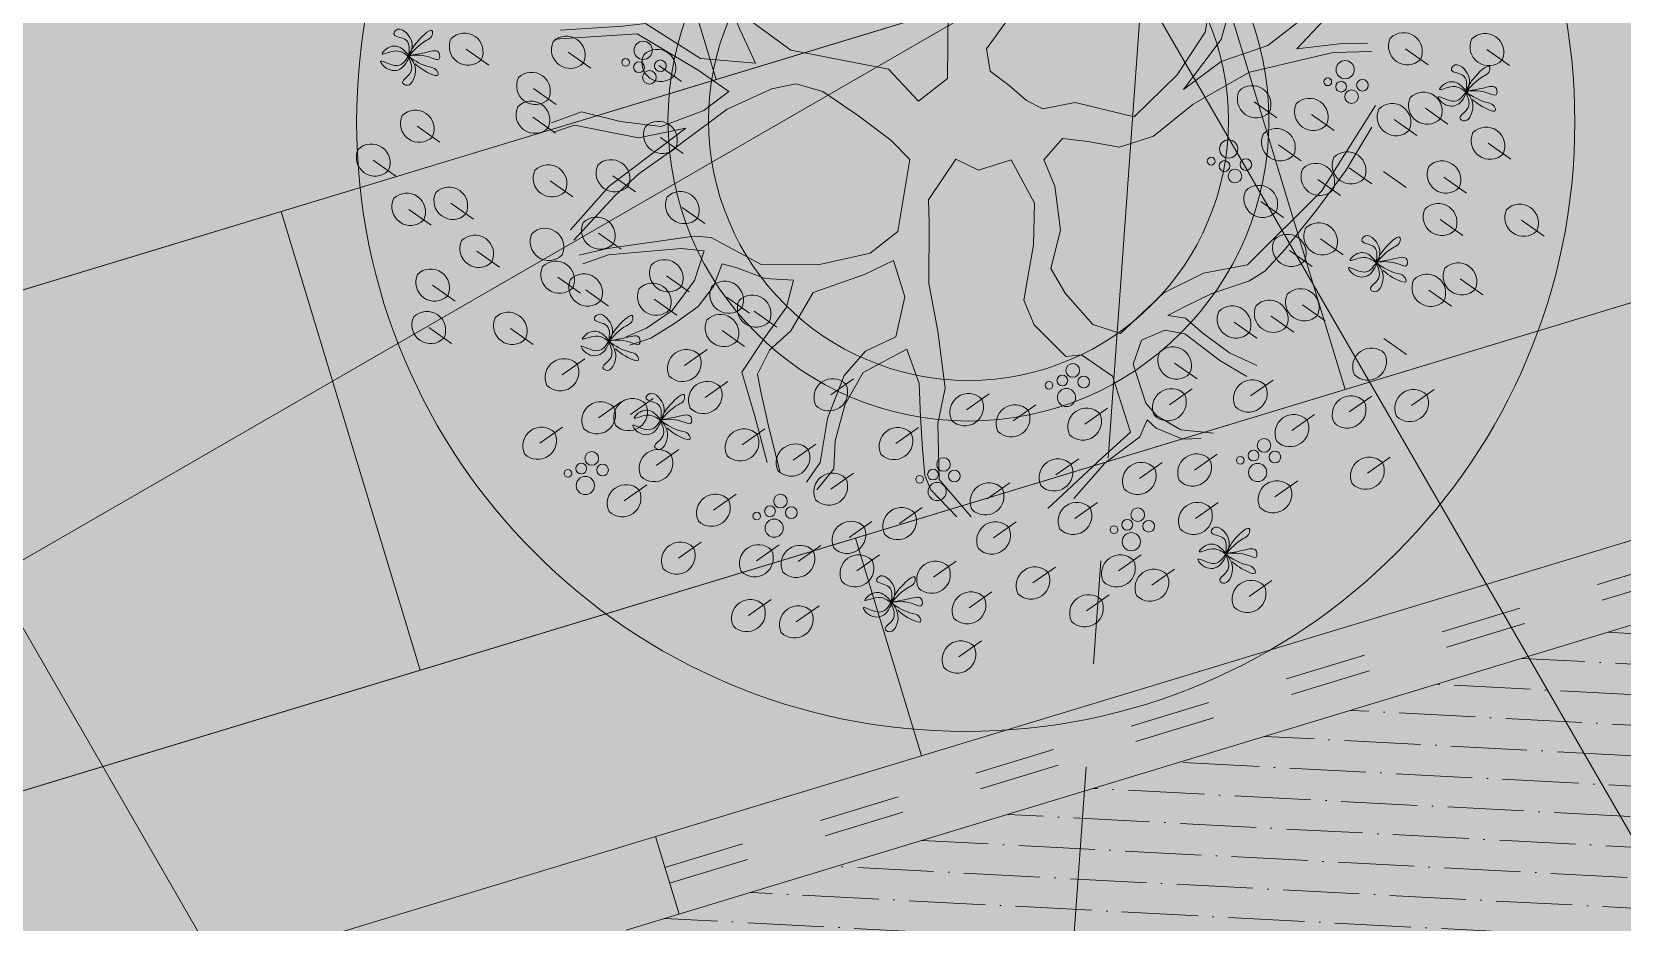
# Model space of a CAD drawing. Header units: inches. Extents: x 0 to 766, y -245 to 236.
# Drawn here: x 207.758 to 209.716, y 49.337 to 50.433 of the extents above; entities that cross this region are included whole.
import ezdxf

# ---------------------------------------------------------------- set-up
doc = ezdxf.new("R2010")
doc.units = ezdxf.units.IN
doc.header["$MEASUREMENT"] = 0
doc.linetypes.add('XREF_PAISAJISMO_200612$0$CENTERX2', pattern=[101.6, 63.5, -12.7, 12.7, -12.7])
doc.linetypes.add('XREF_PAISAJISMO_200612$0$HIDDEN2', pattern=[0.1875, 0.125, -0.0625])
for name, color, linetype, lineweight in [('DLP_ETAPAS', 251, 'Continuous', 9), ('DLP_HATCH', 251, 'Continuous', 9), ('XREF_MOBILIARIO_200612$0$A-AN-SYMB', 251, 'Continuous', 9), ('XREF_PAISAJISMO_200612$0$A-AN-CORTE', 251, 'Continuous', 9), ('XREF_PAISAJISMO_200612$0$A-MURO BAJO', 251, 'Continuous', 9), ('XREF_PAISAJISMO_200612$0$A-PROYECCIONES', 251, 'XREF_PAISAJISMO_200612$0$HIDDEN2', 9), ('XREF_PAISAJISMO_200612$0$HATCH MUROS', 251, 'Continuous', 9), ('XREF_PISOS_200612$0$A-HATCH-PISOS', 251, 'Continuous', 9), ('XREF_PISOS_200612$0$A-PISO', 251, 'Continuous', 9), ('XREF_VEGETACION_200612$0$0_PA_alternathera verde', 251, 'Continuous', 9), ('XREF_VEGETACION_200612$0$0_PA_mora', 251, 'Continuous', 9), ('XREF_VEGETACION_200612$0$A-PISO', 251, 'Continuous', 9)]:
    doc.layers.add(name, color=color, linetype=linetype, lineweight=lineweight)

# ---------------------------------------------------------------- blocks, each defined once
blk = doc.blocks.new('XREF_VEGETACION_200612$0$R3')
at = {"color": 97, "lineweight": 9, "true_color": 0x25742c}
for p, q in [((-0.0684, 0.3224), (-0.045, 0.3745)), ((-0.0398, 0.3736), (-0.051, 0.3463)), ((0.0047, 0.3756), (-0.0054, 0.3457)), ((0.0589, 0.3349), (0.0617, 0.3708)), ((0.0674, 0.3687), (0.0688, 0.327)), ((-0.051, 0.3463), (-0.0669, 0.3109)), ((-0.0054, 0.3457), (-0.0191, 0.3204)), ((0.0744, 0.2825), (0.0589, 0.3349)), ((0.0688, 0.327), (0.0808, 0.2867)), ((0.1681, 0.3021), (0.1744, 0.3259)), ((-0.0903, 0.2935), (-0.0684, 0.3224)), ((-0.0669, 0.3109), (-0.0808, 0.29)), ((-0.0191, 0.3204), (-0.015, 0.2798)), ((0.1762, 0.2904), (0.1932, 0.3156)), ((0.1998, 0.314), (0.1891, 0.2867)), ((0.2022, 0.2711), (0.2072, 0.3088)), ((-0.193, 0.2838), (-0.225, 0.3021)), ((-0.2159, 0.3074), (-0.1951, 0.2965)), ((-0.1951, 0.2965), (-0.1778, 0.2705)), ((0.1699, 0.2863), (0.1681, 0.3021)), ((0.2088, 0.2512), (0.2169, 0.3014)), ((-0.1806, 0.2618), (-0.193, 0.2838)), ((-0.0978, 0.2572), (-0.0903, 0.2935)), ((-0.0808, 0.29), (-0.0851, 0.2655)), ((0.0729, 0.2396), (0.0744, 0.2825)), ((0.0808, 0.2867), (0.087, 0.2485)), ((0.1891, 0.2867), (0.1466, 0.2569)), ((0.1627, 0.2802), (0.1762, 0.2904)), ((-0.1778, 0.2705), (-0.1718, 0.264)), ((-0.015, 0.2798), (-0.0007, 0.2495)), ((0.1046, 0.2529), (0.1278, 0.2671)), ((0.1278, 0.2671), (0.1627, 0.2802)), ((0.195, 0.2379), (0.2022, 0.2711)), ((-0.2708, 0.2572), (-0.2426, 0.2554)), ((-0.2426, 0.2554), (-0.1806, 0.2618)), ((-0.1718, 0.264), (-0.1504, 0.2593)), ((-0.1504, 0.2593), (-0.1227, 0.2588)), ((-0.1227, 0.2588), (-0.0941, 0.2406)), ((-0.0941, 0.2406), (-0.0978, 0.2572)), ((-0.0851, 0.2655), (-0.0798, 0.2375)), ((0.0833, 0.2304), (0.1046, 0.2529)), ((0.1466, 0.2569), (0.1006, 0.2316)), ((-0.2895, 0.2393), (-0.2542, 0.2174)), ((-0.2337, 0.2456), (-0.2824, 0.248)), ((-0.1749, 0.2521), (-0.2337, 0.2456)), ((-0.1086, 0.2406), (-0.1749, 0.2521)), ((-0.059, 0.1995), (-0.1086, 0.2406)), ((-0.0007, 0.2495), (0.0148, 0.2047)), ((0.0639, 0.2072), (0.0729, 0.2396)), ((0.087, 0.2485), (0.0833, 0.2304)), ((0.209, 0.2121), (0.2088, 0.2512)), ((-0.2644, 0.2071), (-0.2916, 0.2334)), ((-0.0798, 0.2375), (-0.0554, 0.21)), ((-0.0019, 0.1826), (-0.0018, 0.2249)), ((0.1006, 0.2316), (0.0711, 0.1785)), ((0.2082, 0.1755), (0.195, 0.2379)), ((-0.2542, 0.2174), (-0.2328, 0.1856)), ((0.2203, 0.1428), (0.209, 0.2121)), ((0.2941, 0.2175), (0.2632, 0.1909)), ((0.2661, 0.1801), (0.3001, 0.2109)), ((-0.2546, 0.1991), (-0.2644, 0.2071)), ((-0.2506, 0.1857), (-0.2546, 0.1991)), ((-0.0279, 0.1445), (-0.059, 0.1995)), ((-0.0554, 0.21), (-0.031, 0.175)), ((0.0148, 0.2047), (0.0128, 0.1631)), ((0.0457, 0.1618), (0.0639, 0.2072)), ((-0.3015, 0.1719), (-0.3241, 0.1836)), ((-0.3216, 0.1891), (-0.2995, 0.1788)), ((-0.2995, 0.1788), (-0.2704, 0.1864)), ((-0.2704, 0.1864), (-0.2506, 0.1857)), ((-0.2328, 0.1856), (-0.2146, 0.1343)), ((-0.0173, 0.1384), (-0.0019, 0.1826)), ((0.2546, 0.1843), (0.2484, 0.1606)), ((0.2632, 0.1909), (0.2546, 0.1843)), ((-0.2787, 0.1754), (-0.3015, 0.1719)), ((-0.2414, 0.179), (-0.2787, 0.1754)), ((-0.2246, 0.1467), (-0.2414, 0.179)), ((-0.031, 0.175), (-0.0173, 0.1384)), ((0.0711, 0.1785), (0.0569, 0.1197)), ((0.2162, 0.1215), (0.2082, 0.1755)), ((0.2493, 0.1353), (0.2661, 0.1801)), ((0.0128, 0.1631), (0.0046, 0.1325)), ((0.0355, 0.1243), (0.0457, 0.1618)), ((0.2484, 0.1606), (0.2363, 0.1238)), ((0.3293, 0.1567), (0.3168, 0.144)), ((-0.2104, 0.1013), (-0.2246, 0.1467)), ((-0.0179, 0.0974), (-0.0279, 0.1445)), ((0.2272, 0.1185), (0.2203, 0.1428)), ((0.3168, 0.144), (0.3065, 0.1185)), ((0.3128, 0.1151), (0.3262, 0.1449)), ((0.3262, 0.1449), (0.3317, 0.1472)), ((-0.2146, 0.1343), (-0.2012, 0.0946)), ((0.0046, 0.1325), (0.0102, 0.1152)), ((0.2317, 0.1038), (0.2493, 0.1353)), ((0.0102, 0.1152), (0.0128, 0.1012)), ((0.0128, 0.1012), (0.0355, 0.1243)), ((0.0569, 0.1197), (0.0158, 0.0632)), ((0.2087, 0.0776), (0.2162, 0.1215)), ((0.2363, 0.1238), (0.2272, 0.1185)), ((0.3065, 0.1185), (0.3016, 0.0953)), ((0.3128, 0.0879), (0.3128, 0.1151)), ((-0.2013, 0.0795), (-0.2104, 0.1013)), ((0.2227, 0.0713), (0.2317, 0.1038)), ((-0.3047, 0.083), (-0.2846, 0.0854)), ((-0.2846, 0.0854), (-0.2361, 0.0544)), ((-0.2012, 0.0946), (-0.1567, 0.0619)), ((-0.0184, 0.0368), (-0.0179, 0.0974)), ((0.3016, 0.0953), (0.2638, 0.0659)), ((0.2893, 0.063), (0.3128, 0.0879)), ((-0.2921, 0.0762), (-0.3646, 0.0715)), ((-0.3598, 0.0795), (-0.3047, 0.083)), ((-0.2383, 0.0444), (-0.2921, 0.0762)), ((-0.1876, 0.0505), (-0.2013, 0.0795)), ((0.184, 0.0401), (0.2087, 0.0776)), ((0.1894, 0.0272), (0.2227, 0.0713)), ((-0.1567, 0.0619), (-0.0705, 0.0452)), ((0.0158, 0.0632), (0.0192, 0.0435)), ((0.2638, 0.0659), (0.2228, 0.0518)), ((0.3213, 0.0598), (0.2477, 0.0426)), ((0.3293, 0.0677), (0.2893, 0.063)), ((0.3555, 0.0608), (0.3213, 0.0598)), ((0.3518, 0.0681), (0.3293, 0.0677)), ((-0.2111, 0.0256), (-0.2383, 0.0444)), ((-0.2361, 0.0544), (-0.1876, 0.0505)), ((-0.0705, 0.0452), (-0.0441, 0.017)), ((0.0192, 0.0435), (0.0358, 0.0308)), ((0.2228, 0.0518), (0.1894, 0.0272)), ((0.2477, 0.0426), (0.1981, 0.0142)), ((-0.1732, 0.0279), (-0.1523, 0.0321)), ((-0.1523, 0.0321), (-0.1285, 0.0254)), ((-0.0441, 0.017), (-0.0184, 0.0368)), ((0.0358, 0.0308), (0.0511, 0.0176)), ((0.1461, 0.0031), (0.184, 0.0401)), ((-0.2332, 0.0088), (-0.2111, 0.0256)), ((-0.2126, 0.0099), (-0.1732, 0.0279)), ((-0.1285, 0.0254), (-0.0969, 0.004)), ((0.0511, 0.0176), (0.0656, 0.0101)), ((0.0656, 0.0101), (0.0939, 0.0159)), ((0.0939, 0.0159), (0.1461, 0.0031)), ((0.1981, 0.0142), (0.163, -0.014)), ((-0.3676, -0.0022), (-0.341, 0.0074)), ((-0.341, 0.0074), (-0.3067, -0.0009)), ((-0.2708, -0.0055), (-0.2332, 0.0088)), ((-0.2644, -0.0285), (-0.2126, 0.0099)), ((-0.0969, 0.004), (-0.0685, -0.0174)), ((0.311, -0.0623), (0.3586, 0.013)), ((-0.3474, -0.0043), (-0.3658, -0.0105)), ((-0.291, -0.0154), (-0.3474, -0.0043)), ((-0.3168, -0.0579), (-0.2492, -0.007)), ((-0.3067, -0.0009), (-0.2708, -0.0055)), ((-0.2492, -0.007), (-0.291, -0.0154)), ((0.3325, -0.0442), (0.3554, -0.006)), ((-0.0685, -0.0174), (-0.0517, -0.0345)), ((0.0829, -0.0159), (0.0665, -0.0348)), ((0.1051, -0.0187), (0.0829, -0.0159)), ((0.133, -0.0236), (0.1051, -0.0187)), ((0.163, -0.014), (0.133, -0.0236)), ((-0.2907, -0.047), (-0.2644, -0.0285)), ((-0.0517, -0.0345), (-0.0623, -0.0978)), ((-0.0352, -0.0699), (-0.0113, -0.0342)), ((-0.0113, -0.0342), (0.0089, -0.0438)), ((0.0089, -0.0438), (0.0375, -0.0349)), ((0.0375, -0.0349), (0.0375, -0.0349)), ((0.0375, -0.0349), (0.0583, -0.073)), ((0.0665, -0.0348), (0.0762, -0.0579)), ((-0.3117, -0.0664), (-0.2907, -0.047)), ((0.3068, -0.0792), (0.3325, -0.0442)), ((-0.3509, -0.0964), (-0.3168, -0.0579)), ((-0.3479, -0.1055), (-0.3117, -0.0664)), ((-0.0346, -0.0907), (-0.0352, -0.0699)), ((0.0762, -0.0579), (0.0811, -0.0967)), ((0.246, -0.1272), (0.311, -0.0623)), ((0.0583, -0.073), (0.0574, -0.1096)), ((0.279, -0.1134), (0.3068, -0.0792)), ((-0.0623, -0.0978), (-0.0866, -0.1171)), ((-0.035, -0.1438), (-0.0346, -0.0907)), ((0.0811, -0.0967), (0.0726, -0.1304)), ((-0.2417, -0.102), (-0.3181, -0.1129)), ((-0.2267, -0.1032), (-0.2417, -0.102)), ((-0.1827, -0.1271), (-0.2267, -0.1032)), ((0.0574, -0.1096), (0.0488, -0.1585)), ((-0.3181, -0.1129), (-0.3431, -0.1187)), ((-0.3399, -0.1265), (-0.3173, -0.1186)), ((-0.3173, -0.1186), (-0.294, -0.1163)), ((-0.294, -0.1163), (-0.2534, -0.1129)), ((-0.2534, -0.1129), (-0.2331, -0.115)), ((-0.2331, -0.115), (-0.2415, -0.1412)), ((-0.0866, -0.1171), (-0.1325, -0.1272)), ((-0.0917, -0.1358), (-0.0661, -0.1236)), ((-0.0661, -0.1236), (-0.056, -0.1556)), ((0.2613, -0.1329), (0.279, -0.1134)), ((-0.2249, -0.1463), (-0.217, -0.1264)), ((-0.217, -0.1264), (-0.2041, -0.13)), ((-0.2041, -0.13), (-0.1793, -0.1393)), ((-0.1325, -0.1272), (-0.1827, -0.1271)), ((-0.1793, -0.1393), (-0.1543, -0.1409)), ((-0.1369, -0.1517), (-0.0917, -0.1358)), ((0.0726, -0.1304), (0.0851, -0.1524)), ((0.1723, -0.1521), (0.207, -0.1345)), ((0.207, -0.1345), (0.246, -0.1272)), ((0.2472, -0.1418), (0.2613, -0.1329)), ((-0.2415, -0.1412), (-0.2612, -0.1675)), ((-0.2384, -0.164), (-0.2249, -0.1463)), ((-0.1543, -0.1409), (-0.1605, -0.1646)), ((-0.1566, -0.1856), (-0.1369, -0.1517)), ((-0.0271, -0.1858), (-0.035, -0.1438)), ((0.0851, -0.1524), (0.1095, -0.1799)), ((0.1339, -0.1878), (0.1723, -0.1521)), ((0.1917, -0.1636), (0.2145, -0.1525)), ((0.2145, -0.1525), (0.2472, -0.1418)), ((-0.2612, -0.1675), (-0.2838, -0.1831)), ((-0.2583, -0.1784), (-0.2384, -0.164)), ((-0.1605, -0.1646), (-0.1789, -0.1904)), ((-0.056, -0.1556), (-0.064, -0.1906)), ((0.0488, -0.1585), (0.0579, -0.1803)), ((0.1757, -0.1718), (0.1917, -0.1636)), ((-0.2801, -0.192), (-0.2583, -0.1784)), ((0.0579, -0.1803), (0.0857, -0.208)), ((0.1095, -0.1799), (0.1339, -0.1878)), ((0.1913, -0.1743), (0.1757, -0.1718)), ((0.2065, -0.1876), (0.1913, -0.1743)), ((-0.2838, -0.1831), (-0.3018, -0.1906)), ((-0.2985, -0.1982), (-0.2801, -0.192)), ((-0.1789, -0.1904), (-0.1997, -0.2218)), ((-0.1754, -0.2025), (-0.1566, -0.1856)), ((-0.064, -0.1906), (-0.0909, -0.2034)), ((-0.0207, -0.2359), (-0.0271, -0.1858)), ((0.1452, -0.2148), (0.1524, -0.1936)), ((0.1524, -0.1936), (0.1731, -0.185)), ((0.1731, -0.185), (0.1906, -0.1882)), ((0.1906, -0.1882), (0.2214, -0.2115)), ((0.23, -0.2049), (0.2065, -0.1876)), ((-0.186, -0.2236), (-0.1754, -0.2025)), ((-0.0909, -0.2034), (-0.1095, -0.2248)), ((-0.0927, -0.2223), (-0.0544, -0.2017)), ((-0.0544, -0.2017), (-0.0434, -0.2318)), ((0.0857, -0.208), (0.0997, -0.2066)), ((0.0997, -0.2066), (0.127, -0.2254)), ((0.254, -0.216), (0.23, -0.2049)), ((-0.1997, -0.2218), (-0.1882, -0.2608)), ((-0.1834, -0.2376), (-0.186, -0.2236)), ((-0.1086, -0.2501), (-0.0927, -0.2223)), ((0.1564, -0.2493), (0.1452, -0.2148)), ((0.2214, -0.2115), (0.2452, -0.2257)), ((-0.176, -0.2707), (-0.1834, -0.2376)), ((-0.1095, -0.2248), (-0.1243, -0.2627)), ((-0.0434, -0.2318), (-0.0423, -0.2616)), ((-0.027, -0.2672), (-0.0207, -0.2359)), ((0.127, -0.2254), (0.1427, -0.2747)), ((-0.1176, -0.2825), (-0.1086, -0.2501)), ((0.1659, -0.2604), (0.1564, -0.2493)), ((-0.1882, -0.2608), (-0.1776, -0.3016)), ((-0.1243, -0.2627), (-0.1307, -0.3016)), ((-0.0423, -0.2616), (-0.0404, -0.2894)), ((0.1509, -0.2788), (0.1576, -0.2639)), ((0.1576, -0.2639), (0.1655, -0.2712)), ((0.1872, -0.2726), (0.1659, -0.2604)), ((-0.1664, -0.309), (-0.176, -0.2707)), ((-0.0258, -0.3165), (-0.027, -0.2672)), ((0.1427, -0.2747), (0.1181, -0.297)), ((0.1203, -0.3022), (0.1509, -0.2788)), ((0.1655, -0.2712), (0.189, -0.281)), ((0.216, -0.2757), (0.1872, -0.2726)), ((0.189, -0.281), (0.2049, -0.2803)), ((-0.1187, -0.3071), (-0.1176, -0.2825)), ((-0.0404, -0.2894), (-0.0386, -0.3129)), ((-0.1307, -0.3016), (-0.1429, -0.3188)), ((-0.1336, -0.3255), (-0.1187, -0.3071)), ((0.1181, -0.297), (0.0699, -0.3419)), ((0.0929, -0.3333), (0.1203, -0.3022)), ((-0.0386, -0.3129), (-0.0333, -0.3257)), ((0.0024, -0.3495), (-0.0258, -0.3165)), ((-0.0333, -0.3257), (-0.0104, -0.3494))]:
    blk.add_line(p, q, dxfattribs=at)
blk.add_lwpolyline([(-0.0018, 0.2249), (-0.0235, 0.2725), (-0.0266, 0.3201), (-0.0151, 0.35), (-0.0052, 0.3756)], dxfattribs=at)
blk = doc.blocks.new('XREF_VEGETACION_200612$0$MORA')
at = {"color": 8, "true_color": 0x7f8e71}
for p, q in [((-0.6185, 0.0877), (-0.5906, 0.068)), ((-0.4928, 0.0838), (-0.4649, 0.0641)), ((0.538, 0.0881), (0.5659, 0.0685)), ((0.6383, 0.0871), (0.6662, 0.0675)), ((-0.3812, 0.0676), (-0.3533, 0.048)), ((-0.5357, 0.0394), (-0.5077, 0.0197)), ((0.3517, 0.023), (0.3797, 0.0033)), ((-0.5363, 0.0038), (-0.5084, -0.0159)), ((0.4222, 0.0074), (0.4501, -0.0123)), ((0.524, 0.0009), (0.5519, -0.0188)), ((0.5625, 0.015), (0.5904, -0.0047)), ((-0.6788, -0.0072), (-0.6509, -0.0269)), ((-0.3793, -0.021), (-0.3514, -0.0407)), ((0.3816, -0.03), (0.4095, -0.0496)), ((0.6397, -0.0281), (0.6676, -0.0478)), ((-0.733, -0.0488), (-0.7051, -0.0685)), ((0.4686, -0.0585), (0.4965, -0.0782)), ((-0.5152, -0.0745), (-0.4873, -0.0942)), ((-0.4378, -0.0681), (-0.4099, -0.0878)), ((0.4301, -0.0726), (0.4581, -0.0923)), ((0.5108, -0.0631), (0.5387, -0.0827)), ((0.5854, -0.0697), (0.6133, -0.0894)), ((-0.6893, -0.1095), (-0.6614, -0.1291)), ((-0.6374, -0.1021), (-0.6095, -0.1217)), ((-0.3524, -0.1073), (-0.3245, -0.127)), ((-0.3524, -0.1073), (-0.3245, -0.127)), ((0.3599, -0.0997), (0.3878, -0.1194)), ((0.5807, -0.122), (0.6086, -0.1417)), ((0.681, -0.123), (0.7089, -0.1427)), ((-0.4557, -0.1388), (-0.4278, -0.1585)), ((0.4336, -0.1459), (0.4615, -0.1656)), ((-0.6055, -0.1612), (-0.5776, -0.1808)), ((0.3952, -0.16), (0.4231, -0.1797)), ((-0.5058, -0.1931), (-0.4779, -0.2128)), ((-0.372, -0.1912), (-0.3441, -0.2109)), ((0.6052, -0.1951), (0.6331, -0.2148)), ((-0.6598, -0.2027), (-0.6319, -0.2224)), ((-0.4713, -0.2088), (-0.4434, -0.2285)), ((0.5668, -0.2092), (0.5947, -0.2289)), ((-0.3869, -0.2202), (-0.359, -0.2399)), ((-0.2976, -0.2178), (-0.2697, -0.2375)), ((-0.264, -0.2348), (-0.236, -0.2545)), ((0.4111, -0.2271), (0.439, -0.2467)), ((0.327, -0.2482), (0.3549, -0.2679)), ((0.3727, -0.2412), (0.4006, -0.2609)), ((-0.6645, -0.255), (-0.6366, -0.2747)), ((-0.5641, -0.256), (-0.5362, -0.2757)), ((-0.3035, -0.2586), (-0.2756, -0.2783)), ((0.5113, -0.2686), (0.5392, -0.2883)), ((-0.5005, -0.3131), (-0.4726, -0.2935)), ((-0.3498, -0.3018), (-0.3219, -0.2821)), ((0.2537, -0.2987), (0.2817, -0.3183)), ((-0.3242, -0.3411), (-0.2963, -0.3215)), ((-0.1695, -0.3378), (-0.1416, -0.3182)), ((-0.1695, -0.3378), (-0.1416, -0.3182)), ((0.2474, -0.35), (0.2753, -0.3303)), ((0.3471, -0.3392), (0.375, -0.3196)), ((0.5456, -0.3511), (0.5735, -0.3314)), ((-0.4554, -0.3661), (-0.4275, -0.3464)), ((-0.4161, -0.3622), (-0.3882, -0.3425)), ((-0.0023, -0.3562), (0.0256, -0.3365)), ((0.0549, -0.3699), (0.0828, -0.3502)), ((0.4687, -0.3589), (0.4966, -0.3393)), ((0.1431, -0.3739), (0.171, -0.3542)), ((0.3982, -0.3819), (0.4261, -0.3622)), ((-0.528, -0.3975), (-0.5001, -0.3778)), ((-0.2787, -0.3995), (-0.2508, -0.3798)), ((-0.0893, -0.3979), (-0.0614, -0.3782)), ((-0.3847, -0.425), (-0.3568, -0.4053)), ((-0.216, -0.4181), (-0.1881, -0.3984)), ((0.2783, -0.4304), (0.3062, -0.4107)), ((0.1077, -0.4364), (0.1357, -0.4167)), ((0.2104, -0.4408), (0.2383, -0.4211)), ((0.4912, -0.4344), (0.5191, -0.4147)), ((-0.424, -0.4682), (-0.3961, -0.4485)), ((-0.1696, -0.4539), (-0.1417, -0.4342)), ((0.0229, -0.466), (0.0508, -0.4463)), ((0.3773, -0.4634), (0.4053, -0.4437)), ((-0.3141, -0.48), (-0.2861, -0.4603)), ((-0.0848, -0.4964), (-0.0569, -0.4767)), ((0.1311, -0.49), (0.159, -0.4703)), ((0.2794, -0.49), (0.3073, -0.4703)), ((-0.1471, -0.5133), (-0.1192, -0.4936)), ((0.0309, -0.514), (0.0588, -0.4944)), ((-0.3572, -0.5389), (-0.3293, -0.5192)), ((-0.2611, -0.5421), (-0.2332, -0.5224)), ((-0.2099, -0.543), (-0.182, -0.5233)), ((-0.1374, -0.5546), (-0.1095, -0.5349)), ((-0.0431, -0.5624), (-0.0152, -0.5427)), ((0.1846, -0.5546), (0.2125, -0.5349)), ((0.0794, -0.5695), (0.1073, -0.5499)), ((0.2258, -0.5722), (0.2537, -0.5525)), ((0.3455, -0.586), (0.3734, -0.5663)), ((0.0007, -0.6001), (0.0286, -0.5804)), ((0.1453, -0.6037), (0.1732, -0.584)), ((-0.2709, -0.6096), (-0.243, -0.5899)), ((-0.212, -0.6174), (-0.184, -0.5977)), ((-0.0117, -0.6606), (0.0162, -0.6409))]:
    blk.add_line(p, q, dxfattribs=at)
for centre, radius in [((-0.4006, 0.0863), 0.0112), ((-0.4221, 0.0714), 0.00474), ((-0.4057, 0.0654), 0.00664), ((-0.3928, 0.053), 0.00839), ((-0.3794, 0.0672), 0.00719), ((0.4638, 0.0624), 0.0112), ((0.4424, 0.0475), 0.00474), ((0.4588, 0.0415), 0.00664), ((0.4851, 0.0433), 0.00719), ((0.4717, 0.0292), 0.00839), ((0.3203, -0.0352), 0.0112), ((0.2988, -0.0502), 0.00474), ((0.3152, -0.0562), 0.00664), ((0.3415, -0.0544), 0.00719), ((0.3281, -0.0685), 0.00839), ((0.1284, -0.3078), 0.00839), ((0.0992, -0.3261), 0.00474), ((0.1155, -0.3202), 0.00664), ((0.1206, -0.3411), 0.0112), ((0.1418, -0.322), 0.00719), ((-0.4639, -0.4162), 0.00839), ((0.351, -0.4126), 0.00664), ((0.3639, -0.4002), 0.00839), ((0.3773, -0.4144), 0.00719), ((-0.4932, -0.4345), 0.00474), ((-0.4768, -0.4286), 0.00664), ((-0.4505, -0.4304), 0.00719), ((-0.0437, -0.436), 0.00664), ((-0.0308, -0.4236), 0.00839), ((-0.0174, -0.4378), 0.00719), ((0.3346, -0.4185), 0.00474), ((0.3561, -0.4335), 0.0112), ((-0.4718, -0.4495), 0.0112), ((-0.0601, -0.4419), 0.00474), ((-0.0386, -0.4569), 0.0112), ((-0.2315, -0.4687), 0.00839), ((-0.2607, -0.4871), 0.00474), ((-0.2444, -0.4811), 0.00664), ((-0.2181, -0.4829), 0.00719), ((0.2084, -0.4854), 0.00839), ((-0.2393, -0.502), 0.0112), ((0.1791, -0.5038), 0.00474), ((0.1955, -0.4978), 0.00664), ((0.2005, -0.5187), 0.0112), ((0.2218, -0.4996), 0.00719)]:
    blk.add_circle(centre, radius, dxfattribs=at)
for centre, start, end in [((-0.6162, 0.091), 154.8075, 314.8062), ((-0.6208, 0.0844), 334.8075, 134.8062), ((-0.4951, 0.0805), 334.8075, 134.8062), ((0.5403, 0.0914), 154.8075, 314.8062), ((0.5357, 0.0849), 334.8075, 134.8062), ((0.6406, 0.0904), 154.8075, 314.8062), ((0.636, 0.0839), 334.8075, 134.8062), ((-0.4905, 0.0871), 154.8075, 314.8062), ((-0.3789, 0.0709), 154.8075, 314.8062), ((-0.3835, 0.0644), 334.8075, 134.8062), ((-0.538, 0.0361), 334.8075, 134.8062), ((-0.5333, 0.0427), 154.8075, 314.8062), ((0.3494, 0.0197), 334.8075, 134.8062), ((-0.5386, 0.0005), 334.8075, 134.8062), ((0.3541, 0.0263), 154.8075, 314.8062), ((0.4245, 0.0107), 154.8075, 314.8062), ((0.4199, 0.0041), 334.8075, 134.8062), ((0.5217, -0.0024), 334.8075, 134.8062), ((0.5648, 0.0183), 154.8075, 314.8062), ((0.5602, 0.0117), 334.8075, 134.8062), ((-0.6764, -0.0039), 154.8075, 314.8062), ((-0.6811, -0.0105), 334.8075, 134.8062), ((-0.534, 0.0071), 154.8075, 314.8062), ((0.5263, 0.0042), 154.8075, 314.8062), ((-0.377, -0.0177), 154.8075, 314.8062), ((-0.3816, -0.0242), 334.8075, 134.8062), ((0.3839, -0.0267), 154.8075, 314.8062), ((0.3793, -0.0332), 334.8075, 134.8062), ((0.642, -0.0249), 154.8075, 314.8062), ((0.6374, -0.0314), 334.8075, 134.8062), ((-0.7307, -0.0455), 154.8075, 314.8062), ((-0.7353, -0.0521), 334.8075, 134.8062), ((0.4663, -0.0618), 334.8075, 134.8062), ((-0.5175, -0.0778), 334.8075, 134.8062), ((-0.4355, -0.0648), 154.8075, 314.8062), ((-0.4401, -0.0714), 334.8075, 134.8062), ((0.4278, -0.0759), 334.8075, 134.8062), ((0.4709, -0.0552), 154.8075, 314.8062), ((0.5877, -0.0664), 154.8075, 314.8062), ((0.5831, -0.073), 334.8075, 134.8062), ((-0.5129, -0.0712), 154.8075, 314.8062), ((0.4325, -0.0693), 154.8075, 314.8062), ((-0.687, -0.1062), 154.8075, 314.8062), ((-0.6916, -0.1127), 334.8075, 134.8062), ((-0.6351, -0.0988), 154.8075, 314.8062), ((-0.6397, -0.1053), 334.8075, 134.8062), ((-0.35, -0.1041), 154.8075, 314.8062), ((-0.35, -0.1041), 154.8075, 314.8062), ((-0.3547, -0.1106), 334.8075, 134.8062), ((-0.3547, -0.1106), 334.8075, 134.8062), ((0.3622, -0.0964), 154.8075, 314.8062), ((0.3576, -0.103), 334.8075, 134.8062), ((0.583, -0.1187), 154.8075, 314.8062), ((0.5784, -0.1253), 334.8075, 134.8062), ((0.6834, -0.1197), 154.8075, 314.8062), ((0.6787, -0.1263), 334.8075, 134.8062), ((-0.5214, -0.1559), 334.8075, 134.8062), ((-0.4534, -0.1355), 154.8075, 314.8062), ((-0.458, -0.1421), 334.8075, 134.8062), ((0.4359, -0.1426), 154.8075, 314.8062), ((0.4313, -0.1492), 334.8075, 134.8062), ((-0.6032, -0.1579), 154.8075, 314.8062), ((-0.6078, -0.1644), 334.8075, 134.8062), ((-0.5167, -0.1493), 154.8075, 314.8062), ((0.3975, -0.1567), 154.8075, 314.8062), ((0.3928, -0.1633), 334.8075, 134.8062), ((-0.5081, -0.1964), 334.8075, 134.8062), ((-0.3743, -0.1945), 334.8075, 134.8062), ((0.6029, -0.1984), 334.8075, 134.8062), ((-0.6575, -0.1994), 154.8075, 314.8062), ((-0.6621, -0.206), 334.8075, 134.8062), ((-0.5035, -0.1898), 154.8075, 314.8062), ((-0.469, -0.2055), 154.8075, 314.8062), ((-0.4736, -0.2121), 334.8075, 134.8062), ((-0.3697, -0.1879), 154.8075, 314.8062), ((0.5645, -0.2125), 334.8075, 134.8062), ((0.6075, -0.1918), 154.8075, 314.8062), ((-0.3846, -0.2169), 154.8075, 314.8062), ((-0.3892, -0.2235), 334.8075, 134.8062), ((-0.2953, -0.2145), 154.8075, 314.8062), ((-0.3, -0.2211), 334.8075, 134.8062), ((-0.2663, -0.2381), 334.8075, 134.8062), ((0.4134, -0.2238), 154.8075, 314.8062), ((0.4088, -0.2303), 334.8075, 134.8062), ((0.5691, -0.2059), 154.8075, 314.8062), ((-0.2616, -0.2315), 154.8075, 314.8062), ((0.3247, -0.2515), 334.8075, 134.8062), ((0.375, -0.2379), 154.8075, 314.8062), ((0.3704, -0.2445), 334.8075, 134.8062), ((-0.6622, -0.2517), 154.8075, 314.8062), ((-0.6668, -0.2583), 334.8075, 134.8062), ((-0.5618, -0.2527), 154.8075, 314.8062), ((-0.5665, -0.2593), 334.8075, 134.8062), ((-0.3012, -0.2554), 154.8075, 314.8062), ((-0.3058, -0.2619), 334.8075, 134.8062), ((0.3293, -0.2449), 154.8075, 314.8062), ((-0.4982, -0.3164), 45.1938, 205.1925), ((-0.3475, -0.3051), 45.1938, 205.1925), ((-0.3522, -0.2985), 225.1938, 25.1925), ((0.2561, -0.2954), 154.8075, 314.8062), ((0.2514, -0.3019), 334.8075, 134.8062), ((0.4961, -0.3033), 45.1938, 205.1925), ((0.4915, -0.2968), 225.1938, 25.1925), ((-0.5028, -0.3099), 225.1938, 25.1925), ((-0.3218, -0.3444), 45.1938, 205.1925), ((-0.3265, -0.3379), 225.1938, 25.1925), ((-0.1672, -0.3411), 45.1938, 205.1925), ((-0.1672, -0.3411), 45.1938, 205.1925), ((-0.1718, -0.3346), 225.1938, 25.1925), ((-0.1718, -0.3346), 225.1938, 25.1925), ((0.2497, -0.3533), 45.1938, 205.1925), ((0.3494, -0.3425), 45.1938, 205.1925), ((0.3448, -0.336), 225.1938, 25.1925), ((0.5479, -0.3544), 45.1938, 205.1925), ((-0.4531, -0.3694), 45.1938, 205.1925), ((-0.4137, -0.3655), 45.1938, 205.1925), ((-0.4184, -0.3589), 225.1938, 25.1925), ((0, -0.3594), 45.1938, 205.1925), ((-0.0046, -0.3529), 225.1938, 25.1925), ((0.0572, -0.3732), 45.1938, 205.1925), ((0.2451, -0.3467), 225.1938, 25.1925), ((0.471, -0.3622), 45.1938, 205.1925), ((0.4664, -0.3557), 225.1938, 25.1925), ((0.5433, -0.3478), 225.1938, 25.1925), ((-0.4577, -0.3628), 225.1938, 25.1925), ((0.0526, -0.3666), 225.1938, 25.1925), ((0.1454, -0.3772), 45.1938, 205.1925), ((0.1408, -0.3706), 225.1938, 25.1925), ((0.4005, -0.3852), 45.1938, 205.1925), ((0.3959, -0.3786), 225.1938, 25.1925), ((-0.5257, -0.4008), 45.1938, 205.1925), ((-0.5303, -0.3942), 225.1938, 25.1925), ((-0.2764, -0.4027), 45.1938, 205.1925), ((-0.2811, -0.3962), 225.1938, 25.1925), ((-0.087, -0.4012), 45.1938, 205.1925), ((-0.0917, -0.3946), 225.1938, 25.1925), ((-0.3824, -0.4283), 45.1938, 205.1925), ((-0.2137, -0.4214), 45.1938, 205.1925), ((-0.2183, -0.4148), 225.1938, 25.1925), ((0.2806, -0.4337), 45.1938, 205.1925), ((-0.387, -0.4217), 225.1938, 25.1925), ((0.1101, -0.4397), 45.1938, 205.1925), ((0.1054, -0.4332), 225.1938, 25.1925), ((0.2127, -0.4441), 45.1938, 205.1925), ((0.2081, -0.4375), 225.1938, 25.1925), ((0.276, -0.4271), 225.1938, 25.1925), ((0.4935, -0.4377), 45.1938, 205.1925), ((0.4889, -0.4311), 225.1938, 25.1925), ((-0.4217, -0.4715), 45.1938, 205.1925), ((-0.1673, -0.4572), 45.1938, 205.1925), ((-0.1719, -0.4506), 225.1938, 25.1925), ((0.0252, -0.4693), 45.1938, 205.1925), ((0.3797, -0.4667), 45.1938, 205.1925), ((0.375, -0.4601), 225.1938, 25.1925), ((-0.4263, -0.465), 225.1938, 25.1925), ((-0.3117, -0.4833), 45.1938, 205.1925), ((-0.3164, -0.4767), 225.1938, 25.1925), ((0.0206, -0.4627), 225.1938, 25.1925), ((-0.0825, -0.4996), 45.1938, 205.1925), ((-0.0871, -0.4931), 225.1938, 25.1925), ((0.1334, -0.4933), 45.1938, 205.1925), ((0.1288, -0.4867), 225.1938, 25.1925), ((0.2817, -0.4933), 45.1938, 205.1925), ((0.2771, -0.4867), 225.1938, 25.1925), ((-0.1448, -0.5166), 45.1938, 205.1925), ((-0.1495, -0.51), 225.1938, 25.1925), ((0.0332, -0.5173), 45.1938, 205.1925), ((0.0286, -0.5108), 225.1938, 25.1925), ((-0.3549, -0.5421), 45.1938, 205.1925), ((-0.3595, -0.5356), 225.1938, 25.1925), ((-0.2588, -0.5454), 45.1938, 205.1925), ((-0.2076, -0.5462), 45.1938, 205.1925), ((-0.2634, -0.5388), 225.1938, 25.1925), ((-0.2122, -0.5397), 225.1938, 25.1925), ((-0.1351, -0.5578), 45.1938, 205.1925), ((-0.1397, -0.5513), 225.1938, 25.1925), ((-0.0408, -0.5657), 45.1938, 205.1925), ((0.1869, -0.5579), 45.1938, 205.1925), ((0.1823, -0.5513), 225.1938, 25.1925), ((-0.0454, -0.5591), 225.1938, 25.1925), ((0.0817, -0.5728), 45.1938, 205.1925), ((0.077, -0.5663), 225.1938, 25.1925), ((0.2281, -0.5755), 45.1938, 205.1925), ((0.2235, -0.5689), 225.1938, 25.1925), ((0.3478, -0.5893), 45.1938, 205.1925), ((0.003, -0.6034), 45.1938, 205.1925), ((-0.0016, -0.5968), 225.1938, 25.1925), ((0.1476, -0.6069), 45.1938, 205.1925), ((0.3432, -0.5827), 225.1938, 25.1925), ((-0.2686, -0.6128), 45.1938, 205.1925), ((-0.2732, -0.6063), 225.1938, 25.1925), ((-0.2096, -0.6207), 45.1938, 205.1925), ((-0.2143, -0.6141), 225.1938, 25.1925), ((0.143, -0.6004), 225.1938, 25.1925), ((-0.0094, -0.6638), 45.1938, 205.1925), ((-0.014, -0.6573), 225.1938, 25.1925)]:
    blk.add_arc(centre, 0.0231, start, end, dxfattribs=at)
at = {"color": 15, "true_color": 0xba4440}
for points in [[(-0.6897, 0.0787), (-0.6941, 0.0998), (-0.7074, 0.107), (-0.7049, 0.111), (-0.6864, 0.0991), (-0.6892, 0.0772)], [(-0.6897, 0.0787), (-0.6774, 0.0984), (-0.66, 0.1095), (-0.6613, 0.1031), (-0.6678, 0.0982), (-0.6897, 0.0787)], [(-0.6889, 0.0799), (-0.7066, 0.0676), (-0.7238, 0.0724), (-0.7193, 0.0662), (-0.7005, 0.0628), (-0.6875, 0.0806)], [(-0.6886, 0.0779), (-0.709, 0.085), (-0.7221, 0.0822), (-0.7182, 0.0868), (-0.7044, 0.0913), (-0.6871, 0.0776)], [(-0.6897, 0.0787), (-0.6883, 0.0571), (-0.6963, 0.0455), (-0.6931, 0.0434), (-0.681, 0.0599), (-0.6896, 0.0802)], [(-0.6894, 0.0798), (-0.6665, 0.0841), (-0.6518, 0.0829), (-0.6522, 0.0754), (-0.6602, 0.0768), (-0.6894, 0.0798)], [(0.6122, 0.0348), (0.6078, 0.056), (0.5946, 0.0632), (0.597, 0.0671), (0.6156, 0.0552), (0.6127, 0.0334)], [(0.6122, 0.0348), (0.6245, 0.0546), (0.642, 0.0656), (0.6406, 0.0592), (0.6341, 0.0543), (0.6122, 0.0348)], [(0.6133, 0.0341), (0.5929, 0.0412), (0.5798, 0.0384), (0.5837, 0.0429), (0.5976, 0.0474), (0.6148, 0.0338)], [(0.6125, 0.0359), (0.6354, 0.0402), (0.6501, 0.0391), (0.6497, 0.0316), (0.6417, 0.033), (0.6125, 0.0359)], [(0.6131, 0.0361), (0.5953, 0.0237), (0.5782, 0.0285), (0.5826, 0.0224), (0.6014, 0.019), (0.6144, 0.0367)], [(0.6122, 0.0348), (0.6136, 0.0132), (0.6056, 0.0017), (0.6089, -0.0005), (0.6209, 0.016), (0.6123, 0.0363)], [(0.5019, -0.1755), (0.4975, -0.1544), (0.4843, -0.1472), (0.4867, -0.1432), (0.5053, -0.1551), (0.5024, -0.177)], [(0.5019, -0.1755), (0.5142, -0.1558), (0.5316, -0.1448), (0.5303, -0.1511), (0.5238, -0.1561), (0.5019, -0.1755)], [(0.5027, -0.1743), (0.485, -0.1866), (0.4678, -0.1818), (0.4723, -0.188), (0.4911, -0.1914), (0.5041, -0.1736)], [(0.503, -0.1763), (0.4826, -0.1692), (0.4695, -0.172), (0.4734, -0.1674), (0.4872, -0.1629), (0.5045, -0.1766)], [(0.5019, -0.1755), (0.5033, -0.1971), (0.4953, -0.2087), (0.4985, -0.2108), (0.5106, -0.1943), (0.502, -0.174)], [(0.5022, -0.1744), (0.5251, -0.1701), (0.5398, -0.1713), (0.5394, -0.1788), (0.5314, -0.1774), (0.5022, -0.1744)], [(-0.4431, -0.2723), (-0.4475, -0.2511), (-0.4607, -0.2439), (-0.4583, -0.24), (-0.4397, -0.2519), (-0.4425, -0.2737)], [(-0.4431, -0.2723), (-0.4307, -0.2525), (-0.4133, -0.2415), (-0.4147, -0.2479), (-0.4212, -0.2528), (-0.4431, -0.2723)], [(-0.4422, -0.2711), (-0.46, -0.2834), (-0.4771, -0.2786), (-0.4727, -0.2847), (-0.4539, -0.2882), (-0.4409, -0.2704)], [(-0.442, -0.2731), (-0.4624, -0.2659), (-0.4755, -0.2687), (-0.4716, -0.2642), (-0.4577, -0.2597), (-0.4405, -0.2733)], [(-0.4431, -0.2723), (-0.4417, -0.2939), (-0.4497, -0.3054), (-0.4464, -0.3076), (-0.4344, -0.2911), (-0.4429, -0.2708)], [(-0.4428, -0.2712), (-0.4199, -0.2669), (-0.4052, -0.268), (-0.4056, -0.2756), (-0.4136, -0.2741), (-0.4428, -0.2712)], [(-0.3794, -0.3696), (-0.3838, -0.3485), (-0.397, -0.3412), (-0.3946, -0.3373), (-0.376, -0.3492), (-0.3789, -0.3711)], [(-0.3794, -0.3696), (-0.3671, -0.3499), (-0.3497, -0.3388), (-0.351, -0.3452), (-0.3575, -0.3501), (-0.3794, -0.3696)], [(-0.3786, -0.3684), (-0.3963, -0.3807), (-0.4135, -0.3759), (-0.409, -0.382), (-0.3902, -0.3855), (-0.3772, -0.3677)], [(-0.3783, -0.3704), (-0.3987, -0.3633), (-0.4118, -0.3661), (-0.4079, -0.3615), (-0.394, -0.357), (-0.3768, -0.3707)], [(-0.3794, -0.3696), (-0.378, -0.3912), (-0.386, -0.4027), (-0.3828, -0.4049), (-0.3707, -0.3884), (-0.3793, -0.3681)], [(-0.3791, -0.3685), (-0.3562, -0.3642), (-0.3415, -0.3654), (-0.3419, -0.3729), (-0.3499, -0.3715), (-0.3791, -0.3685)], [(0.3164, -0.5343), (0.312, -0.5131), (0.2988, -0.5059), (0.3012, -0.502), (0.3198, -0.5139), (0.317, -0.5357)], [(0.3164, -0.5343), (0.3288, -0.5145), (0.3462, -0.5035), (0.3448, -0.5099), (0.3383, -0.5148), (0.3164, -0.5343)], [(0.3175, -0.535), (0.2971, -0.5279), (0.284, -0.5307), (0.2879, -0.5262), (0.3018, -0.5217), (0.319, -0.5353)], [(0.3168, -0.5332), (0.3396, -0.5289), (0.3543, -0.53), (0.354, -0.5376), (0.3459, -0.5361), (0.3168, -0.5332)], [(0.3173, -0.5331), (0.2995, -0.5454), (0.2824, -0.5406), (0.2868, -0.5467), (0.3056, -0.5502), (0.3186, -0.5324)], [(0.3164, -0.5343), (0.3178, -0.5559), (0.3098, -0.5674), (0.3131, -0.5696), (0.3251, -0.5531), (0.3166, -0.5328)], [(-0.0954, -0.5941), (-0.0998, -0.5729), (-0.1131, -0.5657), (-0.1106, -0.5618), (-0.0921, -0.5736), (-0.0949, -0.5955)], [(-0.0954, -0.5941), (-0.0831, -0.5743), (-0.0657, -0.5633), (-0.067, -0.5696), (-0.0735, -0.5746), (-0.0954, -0.5941)], [(-0.0943, -0.5948), (-0.1147, -0.5877), (-0.1278, -0.5905), (-0.124, -0.586), (-0.1101, -0.5814), (-0.0928, -0.5951)], [(-0.0951, -0.593), (-0.0722, -0.5886), (-0.0575, -0.5898), (-0.0579, -0.5973), (-0.0659, -0.5959), (-0.0951, -0.593)], [(-0.0946, -0.5928), (-0.1124, -0.6051), (-0.1295, -0.6003), (-0.1251, -0.6065), (-0.1062, -0.6099), (-0.0932, -0.5921)], [(-0.0954, -0.5941), (-0.094, -0.6156), (-0.1021, -0.6272), (-0.0988, -0.6294), (-0.0868, -0.6128), (-0.0953, -0.5925)]]:
    blk.add_spline(points, degree=3, dxfattribs=at)
for points in [[(-0.6814, 0.0696), (-0.6791, 0.0675), (-0.67, 0.0604), (-0.6489, 0.0502), (-0.6557, 0.0644), (-0.6707, 0.0665), (-0.6814, 0.0733), (-0.6897, 0.0787), (-0.6894, 0.0783), (-0.6891, 0.078), (-0.6889, 0.0776)], [(0.6205, 0.0258), (0.6229, 0.0236), (0.6319, 0.0166), (0.653, 0.0063), (0.6462, 0.0205), (0.6312, 0.0227), (0.6206, 0.0295), (0.6122, 0.0348), (0.6125, 0.0345), (0.6128, 0.0341), (0.6131, 0.0338)], [(0.5102, -0.1846), (0.5125, -0.1867), (0.5216, -0.1938), (0.5427, -0.204), (0.5359, -0.1898), (0.5209, -0.1877), (0.5102, -0.1809), (0.5019, -0.1755), (0.5022, -0.1759), (0.5025, -0.1762), (0.5028, -0.1766)], [(-0.4348, -0.2814), (-0.4324, -0.2835), (-0.4234, -0.2906), (-0.4023, -0.3008), (-0.4091, -0.2866), (-0.4241, -0.2845), (-0.4347, -0.2776), (-0.4431, -0.2723), (-0.4428, -0.2726), (-0.4425, -0.273), (-0.4422, -0.2733)], [(-0.3711, -0.3787), (-0.3688, -0.3808), (-0.3597, -0.3879), (-0.3386, -0.3981), (-0.3454, -0.3839), (-0.3604, -0.3818), (-0.3711, -0.375), (-0.3794, -0.3696), (-0.3791, -0.37), (-0.3788, -0.3703), (-0.3785, -0.3707)], [(0.3247, -0.5434), (0.3271, -0.5455), (0.3361, -0.5526), (0.3572, -0.5628), (0.3504, -0.5486), (0.3354, -0.5465), (0.3248, -0.5396), (0.3164, -0.5343), (0.3167, -0.5346), (0.317, -0.535), (0.3173, -0.5353)], [(-0.0871, -0.6031), (-0.0848, -0.6053), (-0.0757, -0.6123), (-0.0546, -0.6226), (-0.0614, -0.6084), (-0.0764, -0.6062), (-0.0871, -0.5994), (-0.0954, -0.5941), (-0.0951, -0.5944), (-0.0949, -0.5947), (-0.0946, -0.5951)]]:
    blk.add_open_spline(points, degree=3, knots=[0.01358115, 0.01358115, 0.01358115, 0.01358115, 0.02284088, 0.04306074, 0.04943511, 0.05743331, 0.08618883, 0.08618883, 0.08618883, 0.08777111, 0.08777111, 0.08777111, 0.08777111], dxfattribs=at)
at = {"layer": 'XREF_VEGETACION_200612$0$0_PA_mora'}
blk.add_circle((-0.0034, -0.0022, 0), 0.75, dxfattribs=at)
at = {"color": 201, "true_color": 0xd6adff, "xscale": 1.39692645397722, "yscale": 1.39692645397722, "zscale": 1.39692645397722}
blk.add_blockref('XREF_VEGETACION_200612$0$R3', (0, 0), dxfattribs=at)
blk = doc.blocks.new('XREF_PISOS_200612$0$PISO_PORCELANATO SAN LORENZO')
at = {"layer": 'XREF_PISOS_200612$0$A-HATCH-PISOS', "true_color": 0xe0e0e1}
h = blk.add_hatch(color=254, dxfattribs=at)
h.dxf.hatch_style = 1
h.paths.add_polyline_path([(2.38, 0), (1.19, 0), (1.19, -0.59), (2.38, -0.59)])
h.paths.add_polyline_path([(0, -0.59), (1.19, -0.59), (1.19, 0), (0, 0)])
h.paths.add_polyline_path([(1.75, -1.18), (1.75, -0.59), (0.56, -0.59), (0.56, -1.18)])
h.paths.add_polyline_path([(2.94, -1.18), (2.94, -0.59), (1.75, -0.59), (1.75, -1.18)])
blk.add_lwpolyline([(0.56, -1.18), (1.75, -1.18), (1.75, -0.59), (0.56, -0.59)], close=True)
blk = doc.blocks.new('XREF_PISOS_200612$0$P_PISO')
at = {"layer": 'XREF_PISOS_200612$0$A-HATCH-PISOS', "true_color": 0xe0e0e1}
h = blk.add_hatch(color=254, dxfattribs=at)
h.dxf.hatch_style = 1
h.paths.add_polyline_path([(1.19, 0.59), (0, 0.59), (0, 0), (1.19, 0)])
blk.add_lwpolyline([(0, 0), (1.19, 0), (1.19, 0.59), (0, 0.59)], close=True)
blk = doc.blocks.new('XREF_PISOS_200612')
at = {"layer": 'XREF_PISOS_200612$0$A-HATCH-PISOS', "true_color": 0xe0e0e1}
h = blk.add_hatch(color=254, dxfattribs=at)
h.dxf.hatch_style = 1
h.paths.add_polyline_path([(40.9322, 47.9645), (41.4723, 47.8168), (41.3167, 47.2477), (40.7766, 47.3954)])
h.paths.add_polyline_path([(41.1611, 46.6786), (42.309, 46.3647), (42.2193, 46.0367), (41.0714, 46.3506)])
h.paths.add_polyline_path([(40.6209, 46.8263), (41.1611, 46.6786), (41.0714, 46.3506), (40.5313, 46.4983)])
h.paths.add_polyline_path([(41.2434, 49.1027), (41.7835, 48.955), (41.6279, 48.3859), (41.0878, 48.5336)])
h.paths.add_polyline_path([(41.5546, 50.2409), (42.0948, 50.0932), (41.9392, 49.5241), (41.399, 49.6718)])
h.paths.add_polyline_path([(43.4568, 46.0509), (44.6047, 45.737), (44.515, 45.409), (43.3672, 45.7229)])
h.paths.add_polyline_path([(42.309, 46.3647), (43.4568, 46.0509), (43.3672, 45.7229), (42.2193, 46.0367)])
h.paths.add_polyline_path([(45.7526, 45.4232), (46.9004, 45.1093), (46.8108, 44.7813), (45.6629, 45.0952)])
h.paths.add_polyline_path([(44.6047, 45.737), (45.7526, 45.4232), (45.6629, 45.0952), (44.515, 45.409)])
h.paths.add_polyline_path([(46.9004, 45.1093), (48.0483, 44.7954), (47.9586, 44.4675), (46.8108, 44.7813)])
h.paths.add_polyline_path([(47.9586, 44.4675), (48.1033, 44.4279), (48.7144, 44.6133), (48.0483, 44.7954)])
h.paths.add_polyline_path([(49.3518, 45.0507), (49.5074, 45.6198), (50.3278, 45.3955), (50.3318, 45.1041), (49.7747, 44.9351)])
h.paths.add_polyline_path([(50.3193, 46.0095), (50.3108, 46.6235), (51.1689, 46.8838), (51.3402, 46.3192)])
h.paths.add_polyline_path([(50.3278, 45.3955), (50.9756, 45.5921), (50.8043, 46.1566), (50.3193, 46.0095)])
h.paths.add_polyline_path([(50.3193, 46.0095), (50.2707, 46.0228), (50.1151, 45.4537), (50.3278, 45.3955)])
h.paths.add_polyline_path([(49.8186, 46.758), (49.663, 46.1889), (50.3193, 46.0095), (50.3108, 46.6235)])
h.paths.add_polyline_path([(50.3023, 47.2374), (50.3108, 46.6235), (49.2784, 46.9057), (49.434, 47.4748)])
h.paths.add_polyline_path([(50.3023, 47.2374), (49.9742, 47.3271), (50.1298, 47.8963), (50.2938, 47.8514)])
h.paths.add_polyline_path([(50.4566, 47.9008), (50.2938, 47.8514), (49.5897, 48.0439), (49.7453, 48.6131), (50.2853, 48.4654)])
h.paths.add_polyline_path([(50.3023, 47.2374), (50.2938, 47.8514), (50.8263, 48.013), (50.9976, 47.4484)])
h.paths.add_polyline_path([(50.3108, 46.6235), (50.633, 46.7212), (50.4617, 47.2858), (50.3023, 47.2374)])
h.paths.add_polyline_path([(51.5115, 45.7547), (51.5928, 45.4867), (52.7315, 45.8322), (52.6503, 46.1002)])
h.paths.add_polyline_path([(50.3728, 45.4091), (50.4541, 45.1412), (51.5928, 45.4867), (51.5115, 45.7547)])
edge = h.paths.add_edge_path()
edge.add_line((54.7787, 46.1294), (55.099, 46.2266))
edge.add_line((55.099, 46.2266), (54.9277, 46.7912))
edge.add_line((54.9277, 46.7912), (53.789, 46.4457))
edge.add_line((53.789, 46.4457), (53.8703, 46.1778))
edge.add_line((53.8703, 46.1778), (54.1051, 46.249))
edge.add_arc((54.3228, 45.5313), 0.75, 56.8863, 106.8784, ccw=False)
edge.add_line((54.7325, 46.1595), (54.7787, 46.1294))
h.paths.add_polyline_path([(52.6503, 46.1002), (52.7316, 45.8322), (53.8703, 46.1777), (53.789, 46.4457)])
h.paths.add_polyline_path([(56.4901, 46.2093), (56.3345, 45.6402), (55.1866, 45.954), (55.2758, 46.2802), (55.7284, 46.4176)])
edge = h.paths.add_edge_path()
edge.add_line((55.7809, 45.4766), (55.6937, 45.5334))
edge.add_line((55.6937, 45.5334), (55.7654, 45.7958))
edge.add_line((55.7654, 45.7958), (56.9132, 45.4819))
edge.add_line((56.9132, 45.4819), (56.7576, 44.9128))
edge.add_line((56.7576, 44.9128), (56.2078, 45.0631))
edge.add_line((56.2078, 45.0631), (56.095, 44.6504))
edge.add_arc((55.3715, 44.8482), 0.75, 344.7078, 416.921)
h.paths.add_polyline_path([(54.9477, 46.0193), (55.6937, 45.5334), (55.7654, 45.7958)])
h.paths.add_polyline_path([(55.7284, 46.4176), (56.7887, 46.7393), (57.2245, 46.6201), (57.0689, 46.051)])
h.paths.add_polyline_path([(56.7802, 47.3533), (56.7887, 46.7393), (57.7936, 46.4645), (57.9492, 47.0336)])
h.paths.add_polyline_path([(56.7887, 46.7393), (56.7802, 47.3533), (56.0665, 47.1367), (56.2378, 46.5721)])
edge = h.paths.add_edge_path()
edge.add_line((55.6937, 45.5334), (55.7654, 45.7958))
edge.add_line((55.7654, 45.7958), (56.9132, 45.4819))
edge.add_line((56.9132, 45.4819), (56.7576, 44.9128))
edge.add_line((56.7576, 44.9128), (56.0785, 45.0985))
at = {"layer": 'XREF_PISOS_200612$0$A-PISO', "elevation": 0}
for points in [[(52.6503, 46.1002), (52.7316, 45.8322), (53.8703, 46.1777), (53.789, 46.4457)], [(51.5115, 45.7547), (51.5928, 45.4867), (52.7315, 45.8322), (52.6503, 46.1002)]]:
    blk.add_lwpolyline(points, close=True, dxfattribs=at)
at = {"layer": 'XREF_PISOS_200612$0$A-PISO'}
for name, p, rotation in [('XREF_PISOS_200612$0$PISO_PORCELANATO SAN LORENZO', (51.6005, 47.6313, 0), 16.87868673154859), ('XREF_PISOS_200612$0$P_PISO', (50.633, 46.7212, 0), 16.87868673154995), ('XREF_PISOS_200612$0$P_PISO', (51.3402, 46.3192, 0), 16.87868673154995), ('XREF_PISOS_200612$0$P_PISO', (53.2531, 46.2831, 0), 16.87868673154995), ('XREF_PISOS_200612$0$P_PISO', (52.1144, 45.9376, 0), 16.87868673154995), ('XREF_PISOS_200612$0$P_PISO', (50.9756, 45.5921, 0), 16.87868673154995)]:
    blk.add_blockref(name, p, dxfattribs=dict(at, rotation=rotation))
blk = doc.blocks.new('XREF_MOBILIARIO_200612$0$macetero')
for radius in [0.37, 0.32]:
    blk.add_circle((33.3901, 21.018), radius)
blk = doc.blocks.new('XREF_MOBILIARIO_200612')
at = {"layer": 'XREF_MOBILIARIO_200612$0$A-AN-SYMB'}
blk.add_blockref('XREF_MOBILIARIO_200612$0$macetero', (19.3994, 25.5963, 0), dxfattribs=at)
blk = doc.blocks.new('XREF_PAISAJISMO_200612')
at = {"layer": 'XREF_PAISAJISMO_200612$0$HATCH MUROS', "true_color": 0xf8991e, "transparency": 33554636}
h = blk.add_hatch(color=30, dxfattribs=at)
h.dxf.hatch_style = 1
h.paths.add_polyline_path([(54.1341, 46.1533, -0.221502), (54.6776, 46.0759), (55.7263, 45.3928, -0.325949), (55.9985, 44.6768), (55.2673, 42.0026), (55.3638, 41.9762), (56.095, 44.6504, 0.325949), (55.7809, 45.4766), (54.7322, 46.1597, 0.221502), (54.1051, 46.249), (48.1033, 44.4279), (48.0722, 44.314), (52.255, 45.5831), (51.5536, 43.018), (51.6501, 42.9916), (52.3681, 45.6174)])
at = {"layer": 'XREF_PAISAJISMO_200612$0$A-AN-CORTE', "linetype": 'XREF_PAISAJISMO_200612$0$CENTERX2', "ltscale": 0.01}
blk.add_line((52.5982, 41.1317, 0), (55.2152, 77.6159, 0), dxfattribs=at)
at = {"layer": 'XREF_PAISAJISMO_200612$0$A-MURO BAJO'}
blk.add_line((54.1051, 46.249, 0), (48.1033, 44.4279, 0), dxfattribs=at)
blk.add_polyline3d([(52.3681, 45.6174, 0), (54.1341, 46.1533, 0)], dxfattribs=at)
at = {"layer": 'XREF_PAISAJISMO_200612$0$A-PROYECCIONES', "ltscale": 0.5}
for p, q in [((52.4157, 45.6946), (54.021, 46.1817)), ((52.4215, 45.6755), (54.0268, 46.1625)), ((52.4041, 45.7329), (52.4331, 45.6372))]:
    blk.add_line(p, q, dxfattribs=at)
blk = doc.blocks.new('paisajismo et 1')
at = {"true_color": 0xffffff}
h = blk.add_hatch(color=7, dxfattribs=at)
h.dxf.hatch_style = 1
edge = h.paths.add_edge_path()
edge.add_spline(control_points=[(55.9985, 44.6768), (56.1235, 45.1341), (55.7263, 45.3929)], knot_values=[0.000003, 0.000003, 0.000003, 1.260359, 1.260359, 1.260359], weights=[0.999999, 0.807922, 1], degree=2, periodic=0)
edge.add_spline(control_points=[(55.7263, 45.3929), (55.2019, 45.7344), (54.6776, 46.0759)], knot_values=[1.260359, 1.260359, 1.260359, 2.260359, 2.260359, 2.260359], weights=[1, 1, 1], degree=2, periodic=0)
edge.add_spline(control_points=[(54.6776, 46.0759), (54.4239, 46.2412), (54.1341, 46.1533)], knot_values=[2.260359, 2.260359, 2.260359, 3.132264, 3.132264, 3.132264], weights=[1, 0.906468, 1], degree=2, periodic=0)
edge.add_line((54.1341, 46.1533), (52.3681, 45.6174))
edge.add_line((52.3681, 45.6174), (51.6501, 42.9916))
edge.add_line((51.6501, 42.9916), (55.2673, 42.0026))
edge.add_line((55.2673, 42.0026), (55.9985, 44.6768))
at = {"layer": 'XREF_VEGETACION_200612$0$0_PA_alternathera verde', "true_color": 0x6e6b8e, "transparency": 33554615}
h = blk.add_hatch(dxfattribs=at)
h.set_pattern_fill('ANSI36', color=8, scale=0.3, angle=132, style=0)
edge = h.paths.add_edge_path()
edge.add_spline(control_points=[(55.6848, 45.4199), (55.2019, 45.7344), (54.6776, 46.076)], knot_values=[0, 0, 0, 1, 1, 1], weights=[1, 1, 1], degree=2, periodic=0)
edge.add_spline(control_points=[(54.6776, 46.076), (54.4239, 46.2412), (54.1341, 46.1533)], knot_values=[1, 1, 1, 1.871905, 1.871905, 1.871905], weights=[1, 0.906468, 1], degree=2, periodic=0)
edge.add_line((54.1341, 46.1533), (52.3681, 45.6175))
edge.add_line((52.3681, 45.6175), (52.0091, 44.3045))
edge.add_line((52.0091, 44.3045), (55.6848, 45.4199))
at = {"layer": 'XREF_VEGETACION_200612$0$A-PISO'}
blk.add_polyline3d([(52.3681, 45.6174, 0), (54.1341, 46.1533, 0)], dxfattribs=at)
for name in ['XREF_PAISAJISMO_200612', 'XREF_PISOS_200612', 'XREF_MOBILIARIO_200612']:
    blk.add_blockref(name, (0, 0))
at = {"layer": 'XREF_VEGETACION_200612$0$0_PA_mora'}
blk.add_blockref('XREF_VEGETACION_200612$0$MORA', (52.7895, 46.6144, 0), dxfattribs=at)
blk = doc.blocks.new('ETAPAS_EL-ROSARIO-01')
at = {"layer": 'DLP_HATCH'}
h = blk.add_hatch(dxfattribs=at)
h.set_pattern_fill('NET', color=8, scale=0.5, angle=30)
h.set_pattern_definition([(30, (-226598.6886, -8188115.8588), (-0.79375, 1.3748153285), []), (120, (-226598.6886, -8188115.8588), (-1.3748153285, -0.79375), [])])
edge = h.paths.add_edge_path()
edge.add_line((-5.1193, -39.3806), (-2.1453, -34.3627))
edge.add_line((-2.1453, -34.3627), (-0.724, -35.1709))
edge.add_line((-0.724, -35.1709), (6.1736, -23.1593))
edge.add_line((6.1736, -23.1593), (4.3725, -12.4872))
edge.add_line((4.3725, -12.4872), (3.084, -7.4127))
edge.add_line((3.084, -7.4127), (0.6029, -1.4531))
edge.add_line((0.6029, -1.4531), (-26.0589, -11.4216))
edge.add_line((-26.0589, -11.4216), (-38.3067, -6.0033))
edge.add_line((-38.3067, -6.0033), (-39.0114, -15.829))
edge.add_line((-39.0114, -15.829), (-41.0464, -27.6598))
edge.add_arc((-46.9596, -26.6427), 6, 309.92555, 350.2403, ccw=False)
edge.add_line((-43.1088, -31.244), (-48.9313, -36.1168))
edge.add_line((-48.9313, -36.1168), (-63.5855, -32.11))
edge.add_line((-63.5855, -32.11), (-61.2715, -23.647))
edge.add_line((-61.2715, -23.647), (-60.8657, -17.421))
edge.add_line((-60.8657, -17.421), (-71.969, -14.9973))
edge.add_line((-71.969, -14.9973), (-72.4637, -16.8066))
edge.add_line((-72.4637, -16.8066), (-97.9879, -9.8282))
edge.add_line((-97.9879, -9.8282), (-103.8113, -36.5534))
edge.add_line((-103.8113, -36.5534), (-110.3536, -66.4247))
edge.add_line((-110.3536, -66.4247), (-53.6179, -81.6177))
edge.add_line((-53.6179, -81.6177), (-44.925, -72.7202))
edge.add_line((-44.925, -72.7202), (-5.1193, -39.3806))

msp = doc.modelspace()

# ---------------------------------------------------------------- block references
at = {"color": 251}
msp.add_blockref('paisajismo et 1', (156.1221, 3.7092, 0), dxfattribs=at)
at = {"layer": 'DLP_ETAPAS', "color": 251}
msp.add_blockref('ETAPAS_EL-ROSARIO-01', (278.4599, 96.2553, 0), dxfattribs=at)

doc.saveas('drawing.dxf')
